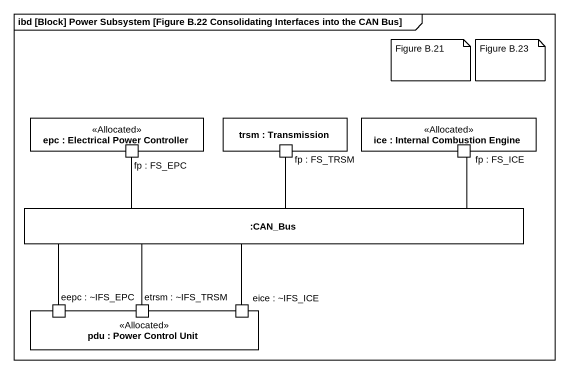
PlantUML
@startuml
mainframe ibd [Block] Power Subsystem [Figure B.22 Consolidating Interfaces into the CAN Bus]
rectangle "epc : Electrical Power Controller" as epc <<Allocated>> {
  port "fp : FS_EPC" as fp_FS_EPC
}
rectangle "trsm : Transmission" as trsm {
  port "fp : FS_TRSM" as fp_FS_TRSM
}
rectangle "ice : Internal Combustion Engine" as ice <<Allocated>> {
  port "fp : FS_ICE" as fp_FS_ICE
}
rectangle ":CAN_Bus" as CAN_Bus
rectangle "pdu : Power Control Unit" as pdu <<Allocated>> {
  port "eepc : ~IFS_EPC" as eepc_IFS_EPC
  port "etrsm : ~IFS_TRSM" as etrsm_IFS_TRSM
  port "eice : ~IFS_ICE" as eice_IFS_ICE
}
fp_FS_EPC -right- CAN_Bus
fp_FS_TRSM -- CAN_Bus
fp_FS_ICE -left- CAN_Bus
eepc_IFS_EPC -right- CAN_Bus
etrsm_IFS_TRSM -up- CAN_Bus
eice_IFS_ICE -up- CAN_Bus
note as N1
  Figure B.21
end note
note as N2
  Figure B.23
end note
@enduml
